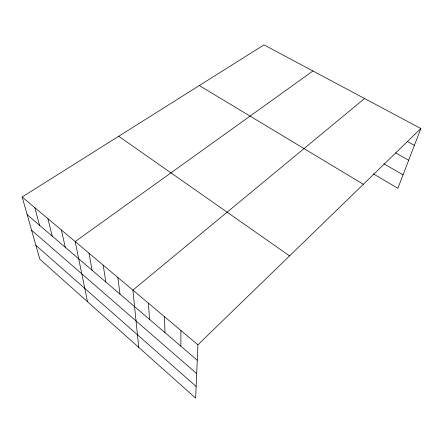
<?xml version="1.0" encoding="UTF-8"?>
<svg xmlns="http://www.w3.org/2000/svg" width="443" height="443" viewBox="0 0 443 443"><rect width="100%" height="100%" fill="white"/><g stroke="black" fill="none" stroke-linecap="round" stroke-linejoin="round"><path stroke-width="0.66" d="M180.882 346.221L180.905 330.484M420.85 128.525L197.921 344.792L195.64 398.119L39.798 259.172L22.15 197.002L263.973 44.881L420.85 128.525L397.869 188.325L373.416 173.922M364.572 98.518L132.889 290.11L138.748 347.395M312.924 70.98L75.177 241.59L87.515 301.716M407.339 141.5L414.382 145.359M395.577 152.879L408.662 160.244M383.848 163.766L403.052 174.835M199.317 85.549L363.349 184.31M118.713 136.256L289.556 255.899M22.15 197.002L197.921 344.792M27.184 214.728L197.262 360.237M31.591 230.249L196.686 373.599M35.872 245.333L196.138 386.451M34.853 207.684L39.543 225.304M47.916 218.665L52.246 236.169M61.355 229.961L65.298 247.338M88.988 253.202L92.1 270.269M103.197 265.147L105.86 282.041M117.821 277.445L120.014 294.146M148.405 303.162L149.562 319.425M164.403 316.612L164.99 332.627"/></g></svg>
